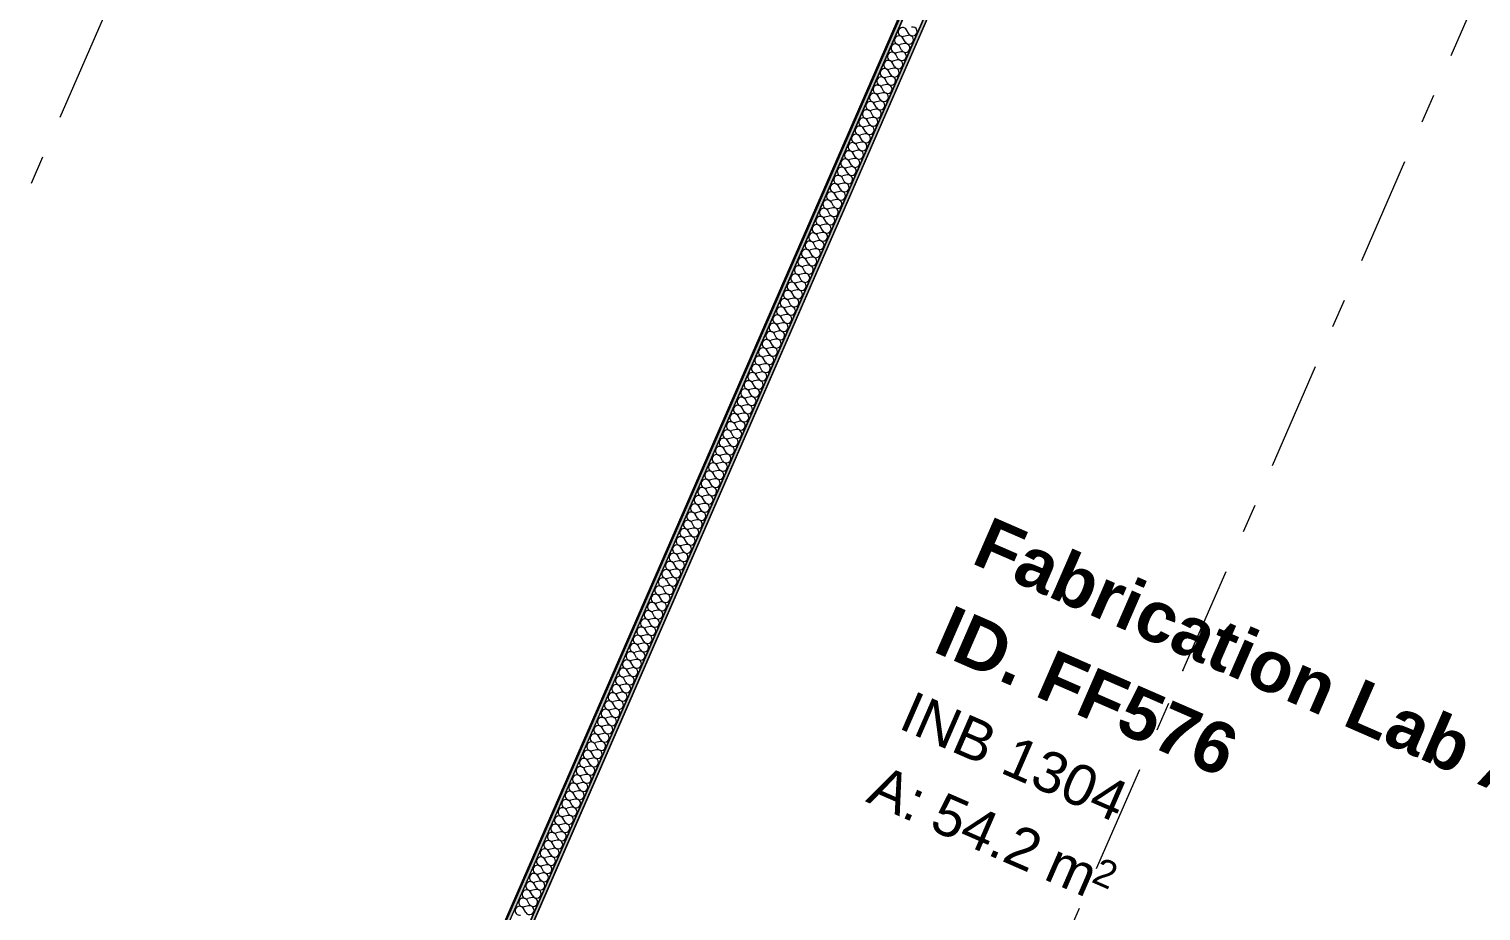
# Model space of a CAD drawing. Header units: millimetres. Extents: x -50172 to 90294, y -80883 to 25069.
# Drawn here: x 8899 to 16001, y -34703 to -30390 of the extents above; entities that cross this region are included whole.
import ezdxf
from ezdxf.enums import TextEntityAlignment as Align

# ---------------------------------------------------------------- set-up
doc = ezdxf.new("R2010")
doc.units = ezdxf.units.MM
doc.header["$MEASUREMENT"] = 0
doc.linetypes.add('Double Dashed', pattern=[1093.611073, 529.166651, -211.666656, 141.111112, -211.666656])
for name, color, linetype in [('New_A-15-MG_Structural_Grid_Phase_2', 7, 'Continuous'), ('New_A-25-M_Wall_Int', 7, 'Continuous'), ('New_A-35-M_FFE-Zone', 7, 'Continuous')]:
    doc.layers.add(name, color=color, linetype=linetype)
for name, color, linetype, lineweight, true_color in [('New_A-15-MG_Structural_Grid_Phase_2_Pen_No__222', 7, 'Continuous', 13, 0x65af33), ('New_A-25-M_Wall_Int_Pen_No__107', 7, 'Continuous', 15, 0xa6a6a6), ('New_A-35-M_FFE-Zone_Pen_No__74', 7, 'Continuous', 20, 0x606060)]:
    doc.layers.add(name, color=color, linetype=linetype, lineweight=lineweight, true_color=true_color)
doc.layers.add('New_A-25-M_Wall_Int_Pen_No__1', color=7, linetype='Continuous', lineweight=13)
doc.layers.add('New_ArchiCAD Zone Stamps_Pen_No__9', color=7, linetype='Continuous', lineweight=13)
doc.styles.add('GENERATED_STYLE_1', font='')
doc.styles.add('GENERATED_STYLE_3', font='')
doc.styles.add('GENERATED_STYLE_4', font='')
doc.styles.get('GENERATED_STYLE_1').set_extended_font_data('Arial', bold=True)
doc.styles.get('GENERATED_STYLE_3').set_extended_font_data('Arial')
doc.styles.get('GENERATED_STYLE_4').set_extended_font_data('Swis721 BT')

# ---------------------------------------------------------------- blocks, each defined once
blk = doc.blocks.new('Computer Lab C_INB 1301_12_1', base_point=(3709.1, -27727.4))
at = {"layer": 'New_A-35-M_FFE-Zone_Pen_No__74', "linetype": 'Continuous'}
blk.add_line((10179.2, -37152.5), (14084.3, -28196.9), dxfattribs=at)
at = {"layer": 'New_ArchiCAD Zone Stamps_Pen_No__9'}
for tag, height, style, p in [('ROOM_NAME', 250, 'GENERATED_STYLE_1', (2359.2, -27544.4)), ('zoneNameLine2', 250, 'GENERATED_STYLE_1', (2170.8, -27976.6)), ('ROOM_NUMBER', 200, 'GENERATED_STYLE_3', (1982.4, -28397.3)), ('measuredAreaCode', 200, 'GENERATED_STYLE_3', (1825.3, -28757.4)), ('ROOM_HOLES_PRM', 200, 'GENERATED_STYLE_3', (2132.7, -28891.4)), ('DUMMY_649', 200, 'GENERATED_STYLE_3', (2761.9, -29165.8)), ('DUMMY_650', 133.3, 'GENERATED_STYLE_3', (3041.2, -29272.3))]:
    blk.add_attdef(tag, text='', height=height, rotation=336.44041, dxfattribs=dict(at, style=style)).set_placement(p, align=Align.TOP_LEFT)
blk = doc.blocks.new('Fabrication Lab A_INB 1304_13_1', base_point=(14916.2, -33303.1))
at = {"layer": 'New_A-35-M_FFE-Zone_Pen_No__74', "linetype": 'Continuous'}
blk.add_line((14203.5, -28248.8), (9927.4, -38055.1), dxfattribs=at)
at = {"layer": 'New_ArchiCAD Zone Stamps_Pen_No__9'}
for tag, height, style, p in [('ROOM_NAME', 250, 'GENERATED_STYLE_1', (13601, -32770.2)), ('zoneNameLine2', 250, 'GENERATED_STYLE_1', (13412.6, -33202.4)), ('ROOM_NUMBER', 200, 'GENERATED_STYLE_3', (13224.1, -33623.1)), ('measuredAreaCode', 200, 'GENERATED_STYLE_3', (13067.1, -33983.2)), ('DUMMY_649', 200, 'GENERATED_STYLE_3', (13374.5, -34117.2)), ('DUMMY_650', 200, 'GENERATED_STYLE_3', (13863.8, -34330.6)), ('DUMMY_651', 133.3, 'GENERATED_STYLE_3', (14143.1, -34437.1))]:
    blk.add_attdef(tag, text='', height=height, rotation=336.44041, dxfattribs=dict(at, style=style)).set_placement(p, align=Align.TOP_LEFT)
blk = doc.blocks.new('*X616')
at = {"layer": 'New_A-25-M_Wall_Int_Pen_No__107', "linetype": 'Continuous'}
for p, q in [((13201.6, -30413.1), (13190.8, -30394.1)), ((13180.6, -30461.3), (13159.3, -30466.4)), ((13184.1, -30453.3), (13173.3, -30434.3)), ((13198.1, -30421.2), (13176.8, -30426.2)), ((13149.1, -30533.6), (13138.3, -30514.6)), ((13163.1, -30501.5), (13141.8, -30506.5)), ((13166.6, -30493.5), (13155.8, -30474.4)), ((13114.1, -30613.9), (13103.3, -30594.9)), ((13128.1, -30581.8), (13106.8, -30586.9)), ((13131.6, -30573.8), (13120.8, -30554.7)), ((13145.6, -30541.7), (13124.3, -30546.7)), ((13079, -30694.3), (13068.2, -30675.2)), ((13093.1, -30662.1), (13071.7, -30667.2)), ((13096.6, -30654.1), (13085.7, -30635)), ((13110.6, -30622), (13089.2, -30627)), ((13058, -30742.4), (13036.7, -30747.5)), ((13061.5, -30734.4), (13050.7, -30715.4)), ((13075.5, -30702.3), (13054.2, -30707.3)), ((13023, -30822.8), (13001.7, -30827.8)), ((13026.5, -30814.7), (13015.7, -30795.7)), ((13040.5, -30782.6), (13019.2, -30787.6)), ((13044, -30774.6), (13033.2, -30755.5)), ((12991.5, -30895), (12980.7, -30876)), ((13005.5, -30862.9), (12984.2, -30868)), ((13009, -30854.9), (12998.2, -30835.8)), ((12956.5, -30975.4), (12945.7, -30956.3)), ((12970.5, -30943.2), (12949.2, -30948.3)), ((12974, -30935.2), (12963.2, -30916.1)), ((12988, -30903.1), (12966.7, -30908.1)), ((12921.4, -31055.7), (12910.6, -31036.6)), ((12935.5, -31023.5), (12914.1, -31028.6)), ((12939, -31015.5), (12928.1, -30996.5)), ((12953, -30983.4), (12931.6, -30988.4)), ((12900.4, -31103.9), (12879.1, -31108.9)), ((12903.9, -31095.8), (12893.1, -31076.8)), ((12917.9, -31063.7), (12896.6, -31068.7)), ((12868.9, -31176.1), (12858.1, -31157.1)), ((12882.9, -31144), (12861.6, -31149.1)), ((12886.4, -31136), (12875.6, -31116.9)), ((12833.9, -31256.5), (12823.1, -31237.4)), ((12847.9, -31224.3), (12826.6, -31229.4)), ((12851.4, -31216.3), (12840.6, -31197.3)), ((12865.4, -31184.2), (12844.1, -31189.2)), ((12798.9, -31336.8), (12788.1, -31317.7)), ((12812.9, -31304.6), (12791.6, -31309.7)), ((12816.4, -31296.6), (12805.6, -31277.6)), ((12830.4, -31264.5), (12809.1, -31269.5)), ((12777.9, -31385), (12756.5, -31390)), ((12781.4, -31376.9), (12770.6, -31357.9)), ((12795.4, -31344.8), (12774.1, -31349.8)), ((12746.3, -31457.2), (12735.5, -31438.2)), ((12760.3, -31425.1), (12739, -31430.2)), ((12763.8, -31417.1), (12753, -31398)), ((12711.3, -31537.6), (12700.5, -31518.5)), ((12725.3, -31505.4), (12704, -31510.5)), ((12728.8, -31497.4), (12718, -31478.4)), ((12742.8, -31465.3), (12721.5, -31470.3)), ((12676.3, -31617.9), (12665.5, -31598.8)), ((12690.3, -31585.8), (12669, -31590.8)), ((12693.8, -31577.7), (12683, -31558.7)), ((12707.8, -31545.6), (12686.5, -31550.6)), ((12655.3, -31666.1), (12634, -31671.1)), ((12658.8, -31658), (12648, -31639)), ((12672.8, -31625.9), (12651.5, -31631)), ((12620.3, -31746.4), (12598.9, -31751.4)), ((12623.8, -31738.4), (12613, -31719.3)), ((12637.8, -31706.2), (12616.5, -31711.3)), ((12641.3, -31698.2), (12630.5, -31679.1)), ((12588.7, -31818.7), (12577.9, -31799.6)), ((12602.8, -31786.5), (12581.4, -31791.6)), ((12606.3, -31778.5), (12595.4, -31759.5)), ((12553.7, -31899), (12542.9, -31879.9)), ((12567.7, -31866.9), (12546.4, -31871.9)), ((12571.2, -31858.8), (12560.4, -31839.8)), ((12585.2, -31826.7), (12563.9, -31831.7)), ((12532.7, -31947.2), (12511.4, -31952.2)), ((12536.2, -31939.1), (12525.4, -31920.1)), ((12550.2, -31907), (12528.9, -31912.1)), ((12497.7, -32027.5), (12476.4, -32032.5)), ((12501.2, -32019.5), (12490.4, -32000.4)), ((12515.2, -31987.3), (12493.9, -31992.4)), ((12518.7, -31979.3), (12507.9, -31960.2)), ((12466.2, -32099.8), (12455.4, -32080.7)), ((12480.2, -32067.6), (12458.9, -32072.7)), ((12483.7, -32059.6), (12472.9, -32040.6)), ((12431.1, -32180.1), (12420.3, -32161)), ((12445.2, -32148), (12423.8, -32153)), ((12448.7, -32139.9), (12437.8, -32120.9)), ((12462.7, -32107.8), (12441.3, -32112.8)), ((12396.1, -32260.4), (12385.3, -32241.4)), ((12410.1, -32228.3), (12388.8, -32233.3)), ((12413.6, -32220.2), (12402.8, -32201.2)), ((12427.6, -32188.1), (12406.3, -32193.2)), ((12375.1, -32308.6), (12353.8, -32313.6)), ((12378.6, -32300.6), (12367.8, -32281.5)), ((12392.6, -32268.4), (12371.3, -32273.5)), ((12343.6, -32380.9), (12332.8, -32361.8)), ((12357.6, -32348.8), (12336.3, -32353.8)), ((12361.1, -32340.7), (12350.3, -32321.7)), ((12308.6, -32461.2), (12297.8, -32442.1)), ((12322.6, -32429.1), (12301.3, -32434.1)), ((12326.1, -32421), (12315.3, -32402)), ((12340.1, -32388.9), (12318.8, -32394)), ((12273.5, -32541.5), (12262.7, -32522.5)), ((12287.6, -32509.4), (12266.2, -32514.4)), ((12291.1, -32501.4), (12280.2, -32482.3)), ((12305.1, -32469.2), (12283.8, -32474.3)), ((12252.5, -32589.7), (12231.2, -32594.7)), ((12256, -32581.7), (12245.2, -32562.6)), ((12270, -32549.5), (12248.7, -32554.6)), ((12217.5, -32670), (12196.2, -32675.1)), ((12221, -32662), (12210.2, -32642.9)), ((12235, -32629.9), (12213.7, -32634.9)), ((12238.5, -32621.8), (12227.7, -32602.8)), ((12186, -32742.3), (12175.2, -32723.2)), ((12200, -32710.2), (12178.7, -32715.2)), ((12203.5, -32702.1), (12192.7, -32683.1)), ((12151, -32822.6), (12140.2, -32803.6)), ((12165, -32790.5), (12143.7, -32795.5)), ((12168.5, -32782.5), (12157.7, -32763.4)), ((12182.5, -32750.3), (12161.2, -32755.4)), ((12130, -32870.8), (12108.6, -32875.8)), ((12133.5, -32862.8), (12122.7, -32843.7)), ((12147.5, -32830.6), (12126.2, -32835.7)), ((12094.9, -32951.1), (12073.6, -32956.2)), ((12098.4, -32943.1), (12087.6, -32924)), ((12112.4, -32911), (12091.1, -32916)), ((12116, -32902.9), (12105.1, -32883.9)), ((12063.4, -33023.4), (12052.6, -33004.4)), ((12077.4, -32991.3), (12056.1, -32996.3)), ((12080.9, -32983.2), (12070.1, -32964.2)), ((12028.4, -33103.7), (12017.6, -33084.7)), ((12042.4, -33071.6), (12021.1, -33076.6)), ((12045.9, -33063.6), (12035.1, -33044.5)), ((12059.9, -33031.4), (12038.6, -33036.5)), ((11993.4, -33184), (11982.6, -33165)), ((12007.4, -33151.9), (11986.1, -33156.9)), ((12010.9, -33143.9), (12000.1, -33124.8)), ((12024.9, -33111.7), (12003.6, -33116.8)), ((11972.4, -33232.2), (11951, -33237.3)), ((11975.9, -33224.2), (11965.1, -33205.1)), ((11989.9, -33192.1), (11968.6, -33197.1)), ((11940.8, -33304.5), (11930, -33285.5)), ((11954.9, -33272.4), (11933.5, -33277.4)), ((11958.4, -33264.3), (11947.5, -33245.3)), ((11905.8, -33384.8), (11895, -33365.8)), ((11919.8, -33352.7), (11898.5, -33357.7)), ((11923.3, -33344.7), (11912.5, -33325.6)), ((11937.3, -33312.5), (11916, -33317.6)), ((11870.8, -33465.1), (11860, -33446.1)), ((11884.8, -33433), (11863.5, -33438.1)), ((11888.3, -33425), (11877.5, -33405.9)), ((11902.3, -33392.9), (11881, -33397.9)), ((11849.8, -33513.3), (11828.5, -33518.4)), ((11853.3, -33505.3), (11842.5, -33486.2)), ((11867.3, -33473.2), (11846, -33478.2)), ((11814.8, -33593.6), (11793.4, -33598.7)), ((11818.3, -33585.6), (11807.5, -33566.6)), ((11832.3, -33553.5), (11811, -33558.5)), ((11835.8, -33545.5), (11825, -33526.4)), ((11783.2, -33665.9), (11772.4, -33646.9)), ((11797.3, -33633.8), (11775.9, -33638.8)), ((11800.8, -33625.8), (11789.9, -33606.7)), ((11748.2, -33746.2), (11737.4, -33727.2)), ((11762.2, -33714.1), (11740.9, -33719.2)), ((11765.7, -33706.1), (11754.9, -33687)), ((11779.7, -33674), (11758.4, -33679)), ((11727.2, -33794.4), (11705.9, -33799.5)), ((11730.7, -33786.4), (11719.9, -33767.3)), ((11744.7, -33754.3), (11723.4, -33759.3)), ((11692.2, -33874.7), (11670.9, -33879.8)), ((11695.7, -33866.7), (11684.9, -33847.7)), ((11709.7, -33834.6), (11688.4, -33839.6)), ((11713.2, -33826.6), (11702.4, -33807.5)), ((11660.7, -33947), (11649.9, -33928)), ((11674.7, -33914.9), (11653.4, -33919.9)), ((11678.2, -33906.9), (11667.4, -33887.8)), ((11625.6, -34027.3), (11614.8, -34008.3)), ((11639.7, -33995.2), (11618.3, -34000.3)), ((11643.2, -33987.2), (11632.3, -33968.1)), ((11657.2, -33955.1), (11635.9, -33960.1)), ((11590.6, -34107.7), (11579.8, -34088.6)), ((11604.6, -34075.5), (11583.3, -34080.6)), ((11608.1, -34067.5), (11597.3, -34048.5)), ((11622.1, -34035.4), (11600.8, -34040.4)), ((11569.6, -34155.9), (11548.3, -34160.9)), ((11573.1, -34147.8), (11562.3, -34128.8)), ((11587.1, -34115.7), (11565.8, -34120.7)), ((11538.1, -34228.1), (11527.3, -34209.1)), ((11552.1, -34196), (11530.8, -34201.1)), ((11555.6, -34188), (11544.8, -34168.9)), ((11503.1, -34308.5), (11492.3, -34289.4)), ((11517.1, -34276.3), (11495.8, -34281.4)), ((11520.6, -34268.3), (11509.8, -34249.2)), ((11534.6, -34236.2), (11513.3, -34241.2)), ((11468.1, -34388.8), (11457.2, -34369.7)), ((11482.1, -34356.6), (11460.7, -34361.7)), ((11485.6, -34348.6), (11474.8, -34329.6)), ((11499.6, -34316.5), (11478.3, -34321.5)), ((11447, -34437), (11425.7, -34442)), ((11450.5, -34428.9), (11439.7, -34409.9)), ((11464.5, -34396.8), (11443.2, -34401.8)), ((11415.5, -34509.2), (11404.7, -34490.2)), ((11429.5, -34477.1), (11408.2, -34482.2)), ((11433, -34469.1), (11422.2, -34450)), ((11380.5, -34589.6), (11369.7, -34570.5)), ((11394.5, -34557.4), (11373.2, -34562.5)), ((11398, -34549.4), (11387.2, -34530.3)), ((11412, -34517.3), (11390.7, -34522.3)), ((11345.5, -34669.9), (11334.7, -34650.8)), ((11359.5, -34637.7), (11338.2, -34642.8)), ((11363, -34629.7), (11352.2, -34610.7)), ((11377, -34597.6), (11355.7, -34602.6)), ((11328, -34710), (11317.2, -34691)), ((11342, -34677.9), (11320.7, -34682.9))]:
    blk.add_line(p, q, dxfattribs=at)
for centre, start, end in [((13171.8, -30404.9), 156.44041, 283.31031), ((13171.8, -30404.9), 29.57051, 156.44041), ((13220.7, -30402.3), 209.57051, 103.31031), ((13136.7, -30485.2), 29.57051, 156.44041), ((13154.2, -30445.1), 156.44041, 283.31031), ((13154.2, -30445.1), 29.57051, 156.44041), ((13185.6, -30482.7), 209.57051, 103.31031), ((13203.2, -30442.5), 209.57051, 103.31031), ((13119.2, -30525.4), 156.44041, 283.31031), ((13119.2, -30525.4), 29.57051, 156.44041), ((13136.7, -30485.2), 156.44041, 283.31031), ((13168.1, -30522.8), 209.57051, 103.31031), ((13084.2, -30605.7), 156.44041, 283.31031), ((13084.2, -30605.7), 29.57051, 156.44041), ((13101.7, -30565.5), 156.44041, 283.31031), ((13101.7, -30565.5), 29.57051, 156.44041), ((13133.1, -30603.1), 209.57051, 103.31031), ((13150.6, -30563), 209.57051, 103.31031), ((13049.2, -30686), 156.44041, 283.31031), ((13049.2, -30686), 29.57051, 156.44041), ((13066.7, -30645.9), 156.44041, 283.31031), ((13066.7, -30645.9), 29.57051, 156.44041), ((13098.1, -30683.4), 209.57051, 103.31031), ((13115.6, -30643.3), 209.57051, 103.31031), ((13014.2, -30766.3), 29.57051, 156.44041), ((13031.7, -30726.2), 156.44041, 283.31031), ((13031.7, -30726.2), 29.57051, 156.44041), ((13063.1, -30763.8), 209.57051, 103.31031), ((13080.6, -30723.6), 209.57051, 103.31031), ((12996.6, -30806.5), 156.44041, 283.31031), ((12996.6, -30806.5), 29.57051, 156.44041), ((13014.2, -30766.3), 156.44041, 283.31031), ((13028.1, -30844.1), 209.57051, 103.31031), ((13045.6, -30803.9), 209.57051, 103.31031), ((12961.6, -30886.8), 156.44041, 283.31031), ((12961.6, -30886.8), 29.57051, 156.44041), ((12979.1, -30846.6), 156.44041, 283.31031), ((12979.1, -30846.6), 29.57051, 156.44041), ((13010.5, -30884.2), 209.57051, 103.31031), ((12926.6, -30967.1), 156.44041, 283.31031), ((12926.6, -30967.1), 29.57051, 156.44041), ((12944.1, -30927), 156.44041, 283.31031), ((12944.1, -30927), 29.57051, 156.44041), ((12975.5, -30964.5), 209.57051, 103.31031), ((12993, -30924.4), 209.57051, 103.31031), ((12891.6, -31047.4), 29.57051, 156.44041), ((12909.1, -31007.3), 156.44041, 283.31031), ((12909.1, -31007.3), 29.57051, 156.44041), ((12940.5, -31044.9), 209.57051, 103.31031), ((12958, -31004.7), 209.57051, 103.31031), ((12856.6, -31127.7), 29.57051, 156.44041), ((12874.1, -31087.6), 156.44041, 283.31031), ((12874.1, -31087.6), 29.57051, 156.44041), ((12891.6, -31047.4), 156.44041, 283.31031), ((12905.5, -31125.2), 209.57051, 103.31031), ((12923, -31085), 209.57051, 103.31031), ((12839.1, -31167.9), 156.44041, 283.31031), ((12839.1, -31167.9), 29.57051, 156.44041), ((12856.6, -31127.7), 156.44041, 283.31031), ((12888, -31165.3), 209.57051, 103.31031), ((12804, -31248.2), 156.44041, 283.31031), ((12804, -31248.2), 29.57051, 156.44041), ((12821.5, -31208.1), 156.44041, 283.31031), ((12821.5, -31208.1), 29.57051, 156.44041), ((12852.9, -31245.6), 209.57051, 103.31031), ((12870.5, -31205.5), 209.57051, 103.31031), ((12769, -31328.5), 156.44041, 283.31031), ((12769, -31328.5), 29.57051, 156.44041), ((12786.5, -31288.4), 156.44041, 283.31031), ((12786.5, -31288.4), 29.57051, 156.44041), ((12817.9, -31326), 209.57051, 103.31031), ((12835.4, -31285.8), 209.57051, 103.31031), ((12734, -31408.8), 29.57051, 156.44041), ((12751.5, -31368.7), 156.44041, 283.31031), ((12751.5, -31368.7), 29.57051, 156.44041), ((12782.9, -31406.3), 209.57051, 103.31031), ((12800.4, -31366.1), 209.57051, 103.31031), ((12716.5, -31449), 156.44041, 283.31031), ((12716.5, -31449), 29.57051, 156.44041), ((12734, -31408.8), 156.44041, 283.31031), ((12765.4, -31446.4), 209.57051, 103.31031), ((12681.5, -31529.3), 156.44041, 283.31031), ((12681.5, -31529.3), 29.57051, 156.44041), ((12699, -31489.2), 156.44041, 283.31031), ((12699, -31489.2), 29.57051, 156.44041), ((12730.4, -31526.8), 209.57051, 103.31031), ((12747.9, -31486.6), 209.57051, 103.31031), ((12646.4, -31609.6), 156.44041, 283.31031), ((12646.4, -31609.6), 29.57051, 156.44041), ((12663.9, -31569.5), 156.44041, 283.31031), ((12663.9, -31569.5), 29.57051, 156.44041), ((12695.3, -31607.1), 209.57051, 103.31031), ((12712.9, -31566.9), 209.57051, 103.31031), ((12611.4, -31690), 29.57051, 156.44041), ((12628.9, -31649.8), 156.44041, 283.31031), ((12628.9, -31649.8), 29.57051, 156.44041), ((12660.3, -31687.4), 209.57051, 103.31031), ((12677.8, -31647.2), 209.57051, 103.31031), ((12593.9, -31730.1), 156.44041, 283.31031), ((12593.9, -31730.1), 29.57051, 156.44041), ((12611.4, -31690), 156.44041, 283.31031), ((12625.3, -31767.7), 209.57051, 103.31031), ((12642.8, -31727.5), 209.57051, 103.31031), ((12558.9, -31810.4), 156.44041, 283.31031), ((12558.9, -31810.4), 29.57051, 156.44041), ((12576.4, -31770.3), 156.44041, 283.31031), ((12576.4, -31770.3), 29.57051, 156.44041), ((12607.8, -31807.9), 209.57051, 103.31031), ((12523.9, -31890.7), 156.44041, 283.31031), ((12523.9, -31890.7), 29.57051, 156.44041), ((12541.4, -31850.6), 156.44041, 283.31031), ((12541.4, -31850.6), 29.57051, 156.44041), ((12572.8, -31888.2), 209.57051, 103.31031), ((12590.3, -31848), 209.57051, 103.31031), ((12488.8, -31971.1), 29.57051, 156.44041), ((12506.3, -31930.9), 156.44041, 283.31031), ((12506.3, -31930.9), 29.57051, 156.44041), ((12537.8, -31968.5), 209.57051, 103.31031), ((12555.3, -31928.3), 209.57051, 103.31031), ((12453.8, -32051.4), 29.57051, 156.44041), ((12471.3, -32011.2), 156.44041, 283.31031), ((12471.3, -32011.2), 29.57051, 156.44041), ((12488.8, -31971.1), 156.44041, 283.31031), ((12502.7, -32048.8), 209.57051, 103.31031), ((12520.2, -32008.6), 209.57051, 103.31031), ((12436.3, -32091.5), 156.44041, 283.31031), ((12436.3, -32091.5), 29.57051, 156.44041), ((12453.8, -32051.4), 156.44041, 283.31031), ((12485.2, -32089), 209.57051, 103.31031), ((12401.3, -32171.8), 156.44041, 283.31031), ((12401.3, -32171.8), 29.57051, 156.44041), ((12418.8, -32131.7), 156.44041, 283.31031), ((12418.8, -32131.7), 29.57051, 156.44041), ((12450.2, -32169.3), 209.57051, 103.31031), ((12467.7, -32129.1), 209.57051, 103.31031), ((12366.3, -32252.2), 156.44041, 283.31031), ((12366.3, -32252.2), 29.57051, 156.44041), ((12383.8, -32212), 156.44041, 283.31031), ((12383.8, -32212), 29.57051, 156.44041), ((12415.2, -32249.6), 209.57051, 103.31031), ((12432.7, -32209.4), 209.57051, 103.31031), ((12331.2, -32332.5), 29.57051, 156.44041), ((12348.8, -32292.3), 156.44041, 283.31031), ((12348.8, -32292.3), 29.57051, 156.44041), ((12380.2, -32329.9), 209.57051, 103.31031), ((12397.7, -32289.8), 209.57051, 103.31031), ((12313.7, -32372.6), 156.44041, 283.31031), ((12313.7, -32372.6), 29.57051, 156.44041), ((12331.2, -32332.5), 156.44041, 283.31031), ((12362.6, -32370.1), 209.57051, 103.31031), ((12278.7, -32453), 156.44041, 283.31031), ((12278.7, -32453), 29.57051, 156.44041), ((12296.2, -32412.8), 156.44041, 283.31031), ((12296.2, -32412.8), 29.57051, 156.44041), ((12327.6, -32450.4), 209.57051, 103.31031), ((12345.1, -32410.2), 209.57051, 103.31031), ((12243.7, -32533.3), 156.44041, 283.31031), ((12243.7, -32533.3), 29.57051, 156.44041), ((12261.2, -32493.1), 156.44041, 283.31031), ((12261.2, -32493.1), 29.57051, 156.44041), ((12292.6, -32530.7), 209.57051, 103.31031), ((12310.1, -32490.5), 209.57051, 103.31031), ((12208.7, -32613.6), 29.57051, 156.44041), ((12226.2, -32573.4), 156.44041, 283.31031), ((12226.2, -32573.4), 29.57051, 156.44041), ((12257.6, -32611), 209.57051, 103.31031), ((12275.1, -32570.9), 209.57051, 103.31031), ((12191.2, -32653.7), 156.44041, 283.31031), ((12191.2, -32653.7), 29.57051, 156.44041), ((12208.7, -32613.6), 156.44041, 283.31031), ((12222.6, -32691.3), 209.57051, 103.31031), ((12240.1, -32651.2), 209.57051, 103.31031), ((12156.1, -32734.1), 156.44041, 283.31031), ((12156.1, -32734.1), 29.57051, 156.44041), ((12173.6, -32693.9), 156.44041, 283.31031), ((12173.6, -32693.9), 29.57051, 156.44041), ((12205, -32731.5), 209.57051, 103.31031), ((12121.1, -32814.4), 156.44041, 283.31031), ((12121.1, -32814.4), 29.57051, 156.44041), ((12138.6, -32774.2), 156.44041, 283.31031), ((12138.6, -32774.2), 29.57051, 156.44041), ((12170, -32811.8), 209.57051, 103.31031), ((12187.5, -32771.6), 209.57051, 103.31031), ((12086.1, -32894.7), 29.57051, 156.44041), ((12103.6, -32854.5), 156.44041, 283.31031), ((12103.6, -32854.5), 29.57051, 156.44041), ((12135, -32892.1), 209.57051, 103.31031), ((12152.5, -32852), 209.57051, 103.31031), ((12051.1, -32975), 29.57051, 156.44041), ((12068.6, -32934.8), 156.44041, 283.31031), ((12068.6, -32934.8), 29.57051, 156.44041), ((12086.1, -32894.7), 156.44041, 283.31031), ((12100, -32972.4), 209.57051, 103.31031), ((12117.5, -32932.3), 209.57051, 103.31031), ((12033.6, -33015.2), 156.44041, 283.31031), ((12033.6, -33015.2), 29.57051, 156.44041), ((12051.1, -32975), 156.44041, 283.31031), ((12082.5, -33012.6), 209.57051, 103.31031), ((11998.5, -33095.5), 156.44041, 283.31031), ((11998.5, -33095.5), 29.57051, 156.44041), ((12016, -33055.3), 156.44041, 283.31031), ((12016, -33055.3), 29.57051, 156.44041), ((12047.4, -33092.9), 209.57051, 103.31031), ((12065, -33052.7), 209.57051, 103.31031), ((11963.5, -33175.8), 156.44041, 283.31031), ((11963.5, -33175.8), 29.57051, 156.44041), ((11981, -33135.6), 156.44041, 283.31031), ((11981, -33135.6), 29.57051, 156.44041), ((12012.4, -33173.2), 209.57051, 103.31031), ((12029.9, -33133.1), 209.57051, 103.31031), ((11928.5, -33256.1), 29.57051, 156.44041), ((11946, -33215.9), 156.44041, 283.31031), ((11946, -33215.9), 29.57051, 156.44041), ((11977.4, -33253.5), 209.57051, 103.31031), ((11994.9, -33213.4), 209.57051, 103.31031), ((11911, -33296.3), 156.44041, 283.31031), ((11911, -33296.3), 29.57051, 156.44041), ((11928.5, -33256.1), 156.44041, 283.31031), ((11959.9, -33293.7), 209.57051, 103.31031), ((11876, -33376.6), 156.44041, 283.31031), ((11876, -33376.6), 29.57051, 156.44041), ((11893.5, -33336.4), 156.44041, 283.31031), ((11893.5, -33336.4), 29.57051, 156.44041), ((11924.9, -33374), 209.57051, 103.31031), ((11942.4, -33333.9), 209.57051, 103.31031), ((11840.9, -33456.9), 156.44041, 283.31031), ((11840.9, -33456.9), 29.57051, 156.44041), ((11858.4, -33416.7), 156.44041, 283.31031), ((11858.4, -33416.7), 29.57051, 156.44041), ((11889.9, -33454.3), 209.57051, 103.31031), ((11907.4, -33414.2), 209.57051, 103.31031), ((11805.9, -33537.2), 29.57051, 156.44041), ((11823.4, -33497.1), 156.44041, 283.31031), ((11823.4, -33497.1), 29.57051, 156.44041), ((11854.8, -33534.6), 209.57051, 103.31031), ((11872.3, -33494.5), 209.57051, 103.31031), ((11788.4, -33577.4), 156.44041, 283.31031), ((11788.4, -33577.4), 29.57051, 156.44041), ((11805.9, -33537.2), 156.44041, 283.31031), ((11819.8, -33615), 209.57051, 103.31031), ((11837.3, -33574.8), 209.57051, 103.31031), ((11753.4, -33657.7), 156.44041, 283.31031), ((11753.4, -33657.7), 29.57051, 156.44041), ((11770.9, -33617.5), 156.44041, 283.31031), ((11770.9, -33617.5), 29.57051, 156.44041), ((11802.3, -33655.1), 209.57051, 103.31031), ((11718.4, -33738), 156.44041, 283.31031), ((11718.4, -33738), 29.57051, 156.44041), ((11735.9, -33697.8), 156.44041, 283.31031), ((11735.9, -33697.8), 29.57051, 156.44041), ((11767.3, -33735.4), 209.57051, 103.31031), ((11784.8, -33695.3), 209.57051, 103.31031), ((11683.3, -33818.3), 29.57051, 156.44041), ((11700.9, -33778.2), 156.44041, 283.31031), ((11700.9, -33778.2), 29.57051, 156.44041), ((11732.3, -33815.7), 209.57051, 103.31031), ((11749.8, -33775.6), 209.57051, 103.31031), ((11648.3, -33898.6), 29.57051, 156.44041), ((11665.8, -33858.5), 156.44041, 283.31031), ((11665.8, -33858.5), 29.57051, 156.44041), ((11683.3, -33818.3), 156.44041, 283.31031), ((11697.2, -33896.1), 209.57051, 103.31031), ((11714.7, -33855.9), 209.57051, 103.31031), ((11630.8, -33938.8), 156.44041, 283.31031), ((11630.8, -33938.8), 29.57051, 156.44041), ((11648.3, -33898.6), 156.44041, 283.31031), ((11679.7, -33936.2), 209.57051, 103.31031), ((11595.8, -34019.1), 156.44041, 283.31031), ((11595.8, -34019.1), 29.57051, 156.44041), ((11613.3, -33978.9), 156.44041, 283.31031), ((11613.3, -33978.9), 29.57051, 156.44041), ((11644.7, -34016.5), 209.57051, 103.31031), ((11662.2, -33976.4), 209.57051, 103.31031), ((11560.8, -34099.4), 156.44041, 283.31031), ((11560.8, -34099.4), 29.57051, 156.44041), ((11578.3, -34059.3), 156.44041, 283.31031), ((11578.3, -34059.3), 29.57051, 156.44041), ((11609.7, -34096.9), 209.57051, 103.31031), ((11627.2, -34056.7), 209.57051, 103.31031), ((11525.7, -34179.7), 29.57051, 156.44041), ((11543.3, -34139.6), 156.44041, 283.31031), ((11543.3, -34139.6), 29.57051, 156.44041), ((11574.7, -34177.2), 209.57051, 103.31031), ((11592.2, -34137), 209.57051, 103.31031), ((11508.2, -34219.9), 156.44041, 283.31031), ((11508.2, -34219.9), 29.57051, 156.44041), ((11525.7, -34179.7), 156.44041, 283.31031), ((11557.1, -34217.3), 209.57051, 103.31031), ((11473.2, -34300.2), 156.44041, 283.31031), ((11473.2, -34300.2), 29.57051, 156.44041), ((11490.7, -34260.1), 156.44041, 283.31031), ((11490.7, -34260.1), 29.57051, 156.44041), ((11522.1, -34297.6), 209.57051, 103.31031), ((11539.6, -34257.5), 209.57051, 103.31031), ((11438.2, -34380.5), 156.44041, 283.31031), ((11438.2, -34380.5), 29.57051, 156.44041), ((11455.7, -34340.4), 156.44041, 283.31031), ((11455.7, -34340.4), 29.57051, 156.44041), ((11487.1, -34378), 209.57051, 103.31031), ((11504.6, -34337.8), 209.57051, 103.31031), ((11403.2, -34460.8), 29.57051, 156.44041), ((11420.7, -34420.7), 156.44041, 283.31031), ((11420.7, -34420.7), 29.57051, 156.44041), ((11452.1, -34458.3), 209.57051, 103.31031), ((11469.6, -34418.1), 209.57051, 103.31031), ((11385.7, -34501), 156.44041, 283.31031), ((11385.7, -34501), 29.57051, 156.44041), ((11403.2, -34460.8), 156.44041, 283.31031), ((11417.1, -34538.6), 209.57051, 103.31031), ((11434.6, -34498.4), 209.57051, 103.31031), ((11350.6, -34581.3), 156.44041, 283.31031), ((11350.6, -34581.3), 29.57051, 156.44041), ((11368.1, -34541.2), 156.44041, 283.31031), ((11368.1, -34541.2), 29.57051, 156.44041), ((11399.5, -34578.7), 209.57051, 103.31031), ((11315.6, -34661.6), 156.44041, 283.31031), ((11315.6, -34661.6), 29.57051, 156.44041), ((11333.1, -34621.5), 156.44041, 283.31031), ((11333.1, -34621.5), 29.57051, 156.44041), ((11364.5, -34659.1), 209.57051, 103.31031), ((11382, -34618.9), 209.57051, 103.31031), ((11298.1, -34701.8), 156.44041, 283.31031), ((11298.1, -34701.8), 29.57051, 156.44041), ((11347, -34699.2), 209.57051, 103.31031)]:
    blk.add_arc(centre, 21.9, start, end, dxfattribs=at)
blk = doc.blocks.new('Wall_181_1', base_point=(9886.7, -38148.6))
at = {"layer": 'New_A-25-M_Wall_Int_Pen_No__107', "linetype": 'Continuous', "lineweight": 0, "true_color": 0x535353}
for points in [[(9908, -38062), (14189.7, -28242.8), (14188.8, -28242.4), (9906.8, -38062.4)], [(10193.4, -37175), (14104.5, -28205.7), (14103.5, -28205.3), (10192.4, -37174.6)]]:
    blk.add_hatch(color=251, dxfattribs=at).paths.add_polyline_path(points)
at = {"layer": 'New_A-25-M_Wall_Int_Pen_No__107', "linetype": 'Continuous'}
for points in [[(9926.6, -38056.9), (14203.5, -28248.8), (14189.7, -28242.8), (9912.9, -38050.9)], [(10198.4, -37160.9), (14103.5, -28205.3), (14089.8, -28199.3), (10184.7, -37154.9)]]:
    blk.add_hatch(color=256, dxfattribs=at).paths.add_polyline_path(points)
at = {"layer": 'New_A-25-M_Wall_Int_Pen_No__1', "linetype": 'Continuous'}
for p, q in [((9906.8, -38062.4), (14188.8, -28242.4)), ((9908, -38062), (14189.7, -28242.8)), ((10193.4, -37175), (14104.5, -28205.7)), ((10198.4, -37160.9), (14103.5, -28205.3))]:
    blk.add_line(p, q, dxfattribs=at)
at = {"layer": 'New_A-25-M_Wall_Int_Pen_No__1', "linetype": 'Continuous', "flags": 128}
for points in [[(9926.6, -38056.9), (14203.5, -28248.8)], [(14089.8, -28199.3), (10184.7, -37154.9)]]:
    blk.add_lwpolyline(points, dxfattribs=at)
at = {"layer": 'New_A-25-M_Wall_Int', "color": 250, "lineweight": 50, "true_color": 0x2a2a2a}
blk.add_blockref('*X616', (0, 0), dxfattribs=at)
blk = doc.blocks.new('Standard grid marker_35')
at = {"layer": 'New_A-15-MG_Structural_Grid_Phase_2_Pen_No__222', "linetype": 'Double Dashed'}
blk.add_line((2211.6, 0), (53472.7, 0), dxfattribs=at)
at = {"layer": 'New_A-15-MG_Structural_Grid_Phase_2_Pen_No__222', "style": 'GENERATED_STYLE_4'}
for tag, p in [('AC_MarkerText_1_0', (-500, 1206.2)), ('AC_MarkerText_1_1', (56184.2, 1206.2))]:
    blk.add_attdef(tag, text='', height=350, rotation=270, dxfattribs=at).set_placement(p, align=Align.MIDDLE_CENTER)
blk = doc.blocks.new('Standard grid marker_36')
at = {"layer": 'New_A-15-MG_Structural_Grid_Phase_2_Pen_No__222', "linetype": 'Double Dashed'}
for p, q in [((7182, 0), (20268.4, 0)), ((20268.4, 0), (27450.4, 0))]:
    blk.add_line(p, q, dxfattribs=at)
blk.add_point((20268.4, 0), dxfattribs=at)
blk.add_point((20268.4, 0), dxfattribs=at)
at = {"layer": 'New_A-15-MG_Structural_Grid_Phase_2_Pen_No__222', "style": 'GENERATED_STYLE_4'}
for tag, p in [('AC_MarkerText_1_0', (-500, 36.5)), ('AC_MarkerText_1_1', (27950.4, 36.5))]:
    blk.add_attdef(tag, text='', height=350, rotation=270, dxfattribs=at).set_placement(p, align=Align.MIDDLE_CENTER)

msp = doc.modelspace()

# ---------------------------------------------------------------- block references
at = {"layer": 'New_A-15-MG_Structural_Grid_Phase_2', "color": 8, "linetype": 'Continuous', "lineweight": 15, "zscale": 1000, "rotation": 66.44041158399293}
for name, p in [('Standard grid marker_35', (-2323.9, -56907.5)), ('Standard grid marker_36', (6441.9, -52106.2))]:
    msp.add_blockref(name, p, dxfattribs=at)
at = {"layer": 'New_A-25-M_Wall_Int', "color": 250, "lineweight": 50, "true_color": 0x2a2a2a}
msp.add_blockref('Wall_181_1', (9886.7, -38148.6), dxfattribs=at)
at = {"layer": 'New_A-35-M_FFE-Zone', "linetype": 'Continuous'}
msp.add_blockref('Computer Lab C_INB 1301_12_1', (3709.1, -27727.4), dxfattribs=at)
ref = msp.add_blockref('Fabrication Lab A_INB 1304_13_1', (14916.2, -33303.1), dxfattribs=at)
ref.add_attrib('ROOM_NAME', 'Fabrication Lab A', dxfattribs={"layer": 'New_ArchiCAD Zone Stamps_Pen_No__9', "color": 7, "height": 250, "rotation": 336.44041, "style": 'GENERATED_STYLE_1'}).set_placement((13601, -32770.2), align=Align.TOP_LEFT)
ref.add_attrib('ROOM_NUMBER', 'INB 1304', dxfattribs={"layer": 'New_ArchiCAD Zone Stamps_Pen_No__9', "color": 7, "height": 200, "rotation": 336.44041, "style": 'GENERATED_STYLE_3'}).set_placement((13224.1, -33623.1), align=Align.TOP_LEFT)
ref.add_attrib('zoneNameLine2', 'ID. FF576', dxfattribs={"layer": 'New_ArchiCAD Zone Stamps_Pen_No__9', "color": 7, "height": 250, "rotation": 336.44041, "style": 'GENERATED_STYLE_1'}).set_placement((13412.6, -33202.4), align=Align.TOP_LEFT)
ref.add_attrib('measuredAreaCode', 'A: ', dxfattribs={"layer": 'New_ArchiCAD Zone Stamps_Pen_No__9', "color": 7, "height": 200, "rotation": 336.44041, "style": 'GENERATED_STYLE_3'}).set_placement((13067.1, -33983.2), align=Align.TOP_LEFT)
ref.add_attrib('DUMMY_649', '54.2', dxfattribs={"layer": 'New_ArchiCAD Zone Stamps_Pen_No__9', "color": 7, "height": 200, "rotation": 336.44041, "style": 'GENERATED_STYLE_3'}).set_placement((13374.5, -34117.2), align=Align.TOP_LEFT)
ref.add_attrib('DUMMY_650', ' m', dxfattribs={"layer": 'New_ArchiCAD Zone Stamps_Pen_No__9', "color": 7, "height": 200, "rotation": 336.44041, "style": 'GENERATED_STYLE_3'}).set_placement((13863.8, -34330.6), align=Align.TOP_LEFT)
ref.add_attrib('DUMMY_651', '2', dxfattribs={"layer": 'New_ArchiCAD Zone Stamps_Pen_No__9', "color": 7, "height": 133.3, "rotation": 336.44041, "style": 'GENERATED_STYLE_3'}).set_placement((14143.1, -34437.1), align=Align.TOP_LEFT)

doc.saveas('drawing.dxf')
